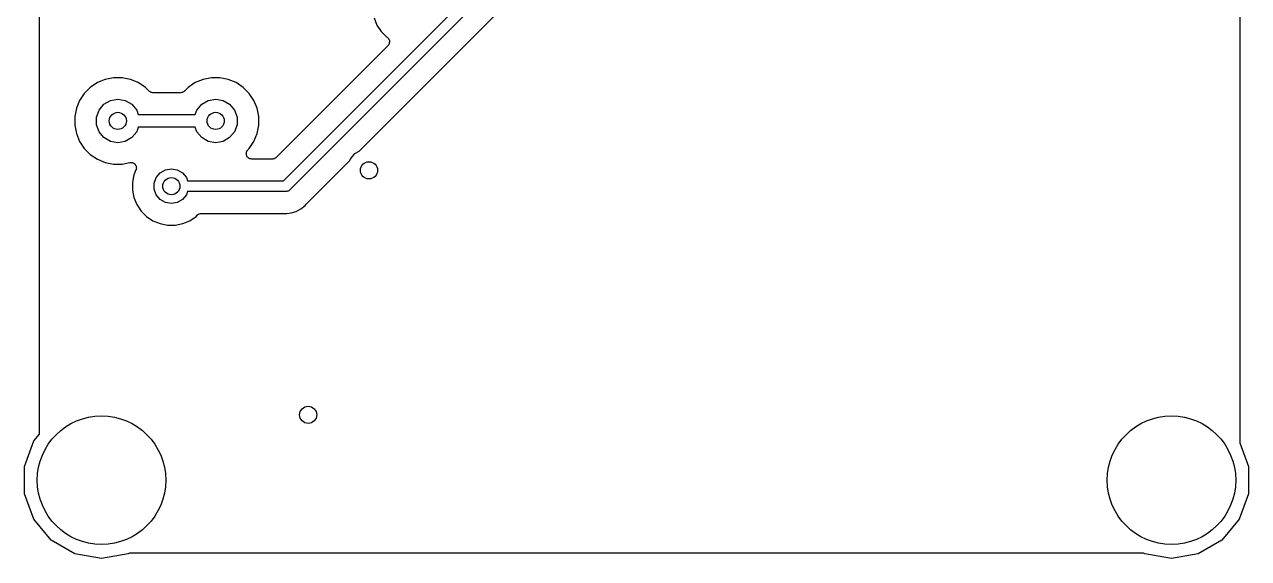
# Model space of a CAD drawing. Extents: x 10 to 287, y -200 to -10.
# Drawn here: x 113.26 to 141.86, y -151.31 to -138.85 of the extents above; entities that cross this region are included whole.
import ezdxf

# ---------------------------------------------------------------- set-up
doc = ezdxf.new("R2010")
doc.units = 0
doc.header["$MEASUREMENT"] = 0
doc.layers.add('BLACK', color=7, linetype='CONTINUOUS')

msp = doc.modelspace()

# ---------------------------------------------------------------- linework, layer by layer
at = {"layer": 'BLACK', "linetype": 'CONTINUOUS'}
for p, q in [((119.315, -142.496), (132.05, -129.761)), ((132.26, -129.905), (119.459, -142.706)), ((113.613, -148.406), (113.613, -132.567)), ((141.654, -132.567), (141.654, -148.606)), ((121.077, -141.806), (126.745, -136.139)), ((121.428, -138.695), (121.496, -138.86)), ((121.496, -138.86), (121.596, -139.009)), ((121.596, -139.009), (121.722, -139.135)), ((121.722, -139.135), (121.735, -139.144)), ((121.735, -139.144), (121.736, -139.145)), ((121.736, -139.145), (121.737, -139.145)), ((121.737, -139.145), (121.752, -139.16)), ((121.752, -139.16), (121.766, -139.174)), ((121.766, -139.174), (121.767, -139.175)), ((121.767, -139.175), (121.768, -139.176)), ((121.768, -139.176), (121.777, -139.195)), ((121.777, -139.195), (121.786, -139.214)), ((121.786, -139.214), (121.786, -139.215)), ((121.786, -139.215), (121.787, -139.216)), ((121.787, -139.216), (121.789, -139.237)), ((121.789, -139.237), (121.791, -139.257)), ((121.754, -139.339), (119.142, -141.951)), ((121.755, -139.338), (121.754, -139.339)), ((121.756, -139.337), (121.755, -139.338)), ((121.767, -139.32), (121.756, -139.337)), ((121.779, -139.303), (121.767, -139.32)), ((121.78, -139.3), (121.779, -139.301)), ((121.779, -139.301), (121.779, -139.303)), ((121.785, -139.28), (121.78, -139.3)), ((121.791, -139.26), (121.785, -139.28)), ((121.791, -139.257), (121.79, -139.259)), ((121.79, -139.259), (121.791, -139.26)), ((115.344, -140.089), (115.149, -140.128)), ((115.542, -140.089), (115.344, -140.089)), ((115.737, -140.128), (115.542, -140.089)), ((117.63, -140.089), (117.435, -140.128)), ((117.828, -140.089), (117.63, -140.089)), ((118.023, -140.128), (117.828, -140.089)), ((114.8, -140.314), (114.66, -140.454)), ((114.966, -140.204), (114.8, -140.314)), ((115.149, -140.128), (114.966, -140.204)), ((115.92, -140.204), (115.737, -140.128)), ((116.086, -140.314), (115.92, -140.204)), ((116.173, -140.402), (116.086, -140.314)), ((117.086, -140.314), (116.999, -140.402)), ((117.252, -140.204), (117.086, -140.314)), ((117.435, -140.128), (117.252, -140.204)), ((118.206, -140.204), (118.023, -140.128)), ((118.372, -140.314), (118.206, -140.204)), ((118.512, -140.454), (118.372, -140.314)), ((114.55, -140.62), (114.474, -140.803)), ((114.66, -140.454), (114.55, -140.62)), ((115.117, -140.708), (115.269, -140.62)), ((115.269, -140.62), (115.443, -140.589)), ((115.443, -140.589), (115.617, -140.62)), ((115.617, -140.62), (115.769, -140.708)), ((116.178, -140.405), (116.173, -140.402)), ((116.181, -140.409), (116.178, -140.405)), ((116.196, -140.418), (116.181, -140.409)), ((116.209, -140.427), (116.196, -140.418)), ((116.215, -140.429), (116.209, -140.427)), ((116.22, -140.431), (116.215, -140.429)), ((116.236, -140.434), (116.22, -140.431)), ((116.252, -140.439), (116.236, -140.434)), ((116.258, -140.438), (116.252, -140.439)), ((116.263, -140.439), (116.258, -140.438)), ((116.909, -140.439), (116.263, -140.439)), ((116.914, -140.438), (116.909, -140.439)), ((116.92, -140.439), (116.914, -140.438)), ((116.936, -140.434), (116.92, -140.439)), ((116.952, -140.431), (116.936, -140.434)), ((116.957, -140.429), (116.952, -140.431)), ((116.963, -140.427), (116.957, -140.429)), ((116.976, -140.418), (116.963, -140.427)), ((116.991, -140.409), (116.976, -140.418)), ((116.994, -140.405), (116.991, -140.409)), ((116.999, -140.402), (116.994, -140.405)), ((117.403, -140.708), (117.555, -140.62)), ((117.555, -140.62), (117.729, -140.589)), ((117.729, -140.589), (117.903, -140.62)), ((117.903, -140.62), (118.055, -140.708)), ((118.622, -140.62), (118.512, -140.454)), ((118.698, -140.803), (118.622, -140.62)), ((114.474, -140.803), (114.435, -140.998)), ((114.943, -141.009), (115.003, -140.843)), ((115.003, -140.843), (115.117, -140.708)), ((115.769, -140.708), (115.883, -140.843)), ((115.883, -140.843), (115.92, -140.947)), ((115.92, -140.947), (117.252, -140.947)), ((117.252, -140.947), (117.289, -140.843)), ((117.289, -140.843), (117.403, -140.708)), ((118.055, -140.708), (118.169, -140.843)), ((118.169, -140.843), (118.229, -141.009)), ((118.737, -140.998), (118.698, -140.803)), ((114.435, -140.998), (114.435, -141.196)), ((114.435, -141.196), (114.474, -141.391)), ((114.943, -141.185), (114.943, -141.009)), ((115.003, -141.351), (114.943, -141.185)), ((115.92, -141.247), (115.883, -141.351)), ((117.252, -141.247), (115.92, -141.247)), ((117.289, -141.351), (117.252, -141.247)), ((118.229, -141.185), (118.169, -141.351)), ((118.229, -141.009), (118.229, -141.185)), ((118.698, -141.391), (118.737, -141.196)), ((118.737, -141.196), (118.737, -140.998)), ((114.474, -141.391), (114.55, -141.574)), ((115.117, -141.486), (115.003, -141.351)), ((115.269, -141.574), (115.117, -141.486)), ((115.769, -141.486), (115.617, -141.574)), ((115.883, -141.351), (115.769, -141.486)), ((117.403, -141.486), (117.289, -141.351)), ((117.555, -141.574), (117.403, -141.486)), ((118.055, -141.486), (117.903, -141.574)), ((118.169, -141.351), (118.055, -141.486)), ((118.622, -141.574), (118.698, -141.391)), ((114.55, -141.574), (114.66, -141.74)), ((114.66, -141.74), (114.8, -141.88)), ((115.443, -141.605), (115.269, -141.574)), ((115.617, -141.574), (115.443, -141.605)), ((117.729, -141.605), (117.555, -141.574)), ((117.903, -141.574), (117.729, -141.605)), ((118.445, -141.839), (118.451, -141.823)), ((118.451, -141.823), (118.455, -141.807)), ((118.455, -141.807), (118.458, -141.803)), ((118.458, -141.803), (118.46, -141.797)), ((118.46, -141.797), (118.471, -141.785)), ((118.471, -141.785), (118.48, -141.771)), ((118.48, -141.771), (118.512, -141.74)), ((118.512, -141.74), (118.622, -141.574)), ((120.983, -141.86), (121.077, -141.806)), ((114.8, -141.88), (114.966, -141.99)), ((114.966, -141.99), (115.149, -142.066)), ((115.149, -142.066), (115.344, -142.105)), ((115.344, -142.105), (115.542, -142.105)), ((115.542, -142.105), (115.725, -142.069)), ((115.725, -142.069), (115.729, -142.069)), ((115.729, -142.069), (115.733, -142.067)), ((115.733, -142.067), (115.751, -142.068)), ((115.751, -142.068), (115.769, -142.068)), ((115.769, -142.068), (115.773, -142.069)), ((115.773, -142.069), (115.777, -142.069)), ((115.777, -142.069), (115.794, -142.076)), ((115.794, -142.076), (115.811, -142.082)), ((115.811, -142.082), (115.814, -142.084)), ((115.814, -142.084), (115.818, -142.086)), ((115.818, -142.086), (115.831, -142.098)), ((115.831, -142.098), (115.845, -142.109)), ((115.845, -142.109), (115.847, -142.113)), ((118.444, -141.85), (118.445, -141.845)), ((118.445, -141.866), (118.444, -141.85)), ((118.445, -141.845), (118.445, -141.839)), ((118.445, -141.883), (118.445, -141.866)), ((118.447, -141.888), (118.445, -141.883)), ((118.447, -141.894), (118.447, -141.888)), ((118.454, -141.909), (118.447, -141.894)), ((118.46, -141.924), (118.454, -141.909)), ((118.464, -141.929), (118.46, -141.924)), ((118.466, -141.934), (118.464, -141.929)), ((118.478, -141.946), (118.466, -141.934)), ((118.488, -141.958), (118.478, -141.946)), ((118.493, -141.961), (118.488, -141.958)), ((118.497, -141.965), (118.493, -141.961)), ((118.512, -141.972), (118.497, -141.965)), ((118.527, -141.98), (118.512, -141.972)), ((118.532, -141.981), (118.527, -141.98)), ((118.537, -141.984), (118.532, -141.981)), ((118.554, -141.985), (118.537, -141.984)), ((118.57, -141.988), (118.554, -141.985)), ((119.052, -141.988), (118.57, -141.988)), ((119.058, -141.987), (119.052, -141.988)), ((119.063, -141.988), (119.058, -141.987)), ((119.079, -141.983), (119.063, -141.988)), ((119.096, -141.98), (119.079, -141.983)), ((119.1, -141.978), (119.096, -141.98)), ((119.106, -141.976), (119.1, -141.978)), ((119.119, -141.967), (119.106, -141.976)), ((119.134, -141.958), (119.119, -141.967)), ((119.137, -141.954), (119.134, -141.958)), ((119.142, -141.951), (119.137, -141.954)), ((119.841, -143.042), (120.86, -142.023)), ((120.86, -142.023), (120.87, -141.995)), ((120.87, -141.995), (120.983, -141.86)), ((115.82, -142.356), (115.785, -142.532)), ((115.867, -142.242), (115.82, -142.356)), ((115.847, -142.113), (115.851, -142.116)), ((115.851, -142.116), (115.859, -142.132)), ((115.859, -142.132), (115.868, -142.147)), ((115.868, -142.238), (115.867, -142.242)), ((115.868, -142.147), (115.869, -142.151)), ((115.87, -142.234), (115.868, -142.238)), ((115.869, -142.151), (115.871, -142.155)), ((115.873, -142.216), (115.87, -142.234)), ((115.871, -142.155), (115.873, -142.173)), ((115.873, -142.173), (115.877, -142.19)), ((115.877, -142.199), (115.873, -142.216)), ((115.877, -142.19), (115.876, -142.195)), ((115.876, -142.195), (115.877, -142.199)), ((116.341, -142.418), (116.432, -142.31)), ((116.432, -142.31), (116.554, -142.239)), ((116.554, -142.239), (116.693, -142.215)), ((116.693, -142.215), (116.832, -142.239)), ((116.832, -142.239), (116.954, -142.31)), ((116.954, -142.31), (117.045, -142.418)), ((115.785, -142.532), (115.785, -142.71)), ((116.293, -142.55), (116.341, -142.418)), ((116.293, -142.692), (116.293, -142.55)), ((117.045, -142.418), (117.073, -142.496)), ((117.073, -142.496), (119.315, -142.496)), ((115.785, -142.71), (115.82, -142.886)), ((115.82, -142.886), (115.888, -143.051)), ((116.341, -142.824), (116.293, -142.692)), ((116.432, -142.932), (116.341, -142.824)), ((116.554, -143.003), (116.432, -142.932)), ((116.954, -142.932), (116.832, -143.003)), ((117.045, -142.824), (116.954, -142.932)), ((117.073, -142.746), (117.045, -142.824)), ((119.362, -142.746), (117.073, -142.746)), ((119.378, -142.747), (119.362, -142.746)), ((119.394, -142.743), (119.378, -142.747)), ((119.41, -142.74), (119.394, -142.743)), ((119.415, -142.737), (119.41, -142.74)), ((119.421, -142.736), (119.415, -142.737)), ((119.434, -142.727), (119.421, -142.736)), ((119.449, -142.718), (119.434, -142.727)), ((119.459, -142.706), (119.449, -142.718)), ((115.888, -143.051), (115.988, -143.2)), ((115.988, -143.2), (116.114, -143.326)), ((116.693, -143.027), (116.554, -143.003)), ((116.832, -143.003), (116.693, -143.027)), ((117.37, -143.259), (117.386, -143.254)), ((117.386, -143.254), (117.391, -143.255)), ((117.391, -143.255), (117.397, -143.254)), ((117.397, -143.254), (119.33, -143.254)), ((119.33, -143.254), (119.336, -143.255)), ((119.336, -143.255), (119.342, -143.255)), ((119.342, -143.255), (119.367, -143.257)), ((119.367, -143.257), (119.392, -143.255)), ((119.392, -143.255), (119.491, -143.245)), ((119.392, -143.255), (119.392, -143.255)), ((119.392, -143.255), (119.392, -143.255)), ((119.491, -143.245), (119.61, -143.209)), ((119.61, -143.209), (119.72, -143.15)), ((119.72, -143.15), (119.817, -143.071)), ((119.817, -143.071), (119.833, -143.051)), ((119.833, -143.051), (119.837, -143.047)), ((119.837, -143.047), (119.841, -143.042)), ((116.114, -143.326), (116.263, -143.426)), ((116.263, -143.426), (116.428, -143.494)), ((116.428, -143.494), (116.603, -143.529)), ((116.603, -143.529), (116.782, -143.529)), ((116.782, -143.529), (116.958, -143.494)), ((116.958, -143.494), (117.123, -143.426)), ((117.123, -143.426), (117.272, -143.326)), ((117.272, -143.326), (117.307, -143.291)), ((117.307, -143.291), (117.311, -143.288)), ((117.311, -143.288), (117.315, -143.284)), ((117.315, -143.284), (117.329, -143.275)), ((117.329, -143.275), (117.343, -143.266)), ((117.343, -143.266), (117.348, -143.264)), ((117.348, -143.264), (117.353, -143.262)), ((117.353, -143.262), (117.37, -143.259)), ((113.262, -149.162), (113.479, -148.565)), ((113.479, -148.565), (113.613, -148.406)), ((141.654, -148.606), (141.856, -149.162)), ((113.262, -149.796), (113.262, -149.162)), ((141.856, -149.162), (141.856, -149.796)), ((113.479, -150.393), (113.262, -149.796)), ((141.856, -149.796), (141.638, -150.393)), ((113.887, -150.879), (113.479, -150.393)), ((141.638, -150.393), (141.23, -150.879)), ((114.437, -151.197), (113.887, -150.879)), ((141.23, -150.879), (140.681, -151.197)), ((115.062, -151.307), (114.437, -151.197)), ((115.687, -151.197), (115.062, -151.307)), ((115.712, -151.182), (115.687, -151.197)), ((139.405, -151.182), (115.712, -151.182)), ((139.43, -151.197), (139.405, -151.182)), ((140.056, -151.307), (139.43, -151.197)), ((140.681, -151.197), (140.056, -151.307))]:
    msp.add_line(p, q, dxfattribs=at)
at = {"layer": 'BLACK'}
for centre, radius in [((115.443, -141.097), 0.2), ((117.729, -141.097), 0.2), ((121.31, -142.249), 0.2), ((116.693, -142.621), 0.2), ((119.888, -147.955), 0.2), ((115.062, -149.479), 1.5), ((140.056, -149.479), 1.5)]:
    msp.add_circle(centre, radius, dxfattribs=at)

doc.saveas('drawing.dxf')
